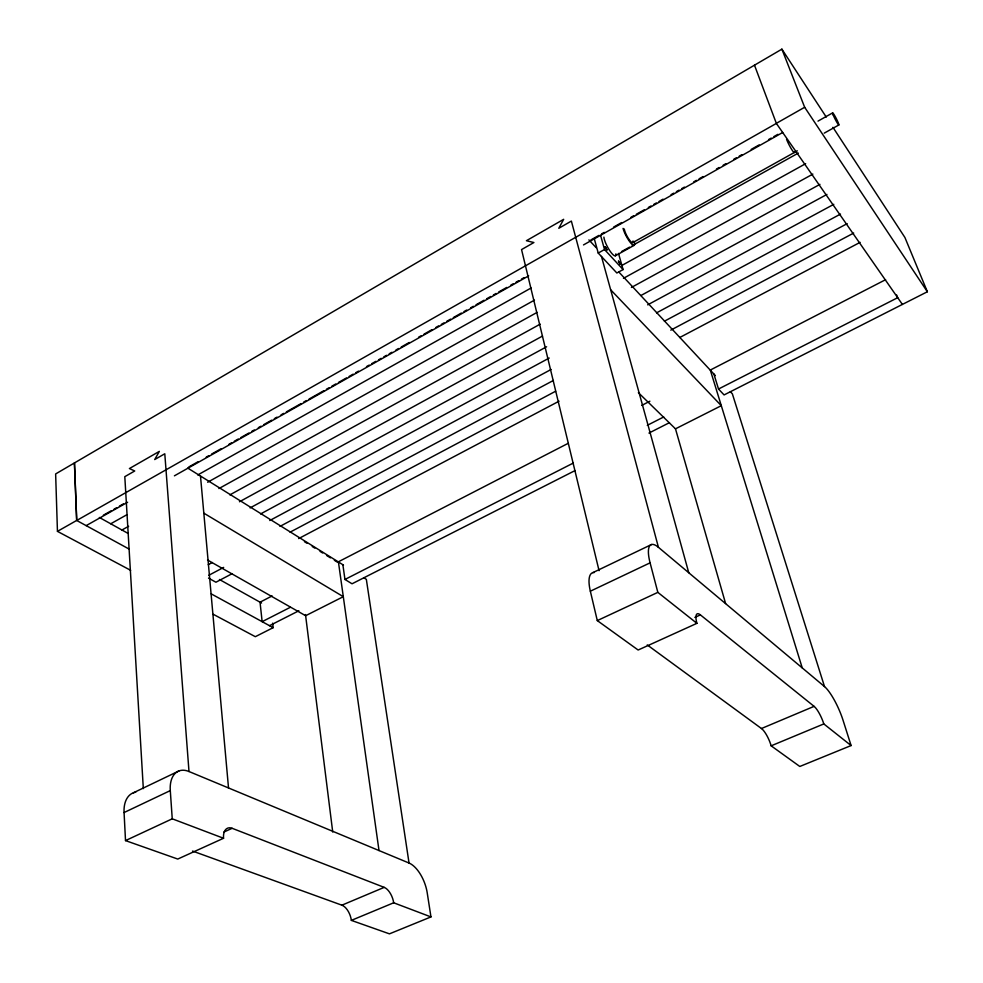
<?xml version="1.0" encoding="UTF-8"?>
<svg xmlns="http://www.w3.org/2000/svg" width="983" height="983" viewBox="0 0 983 983"><rect width="100%" height="100%" fill="white"/><g stroke="black" fill="none" stroke-linecap="round" stroke-linejoin="round"><path stroke-width="1.47" d="M826.248 117.063L781.89 49.15L55.638 473.941L57.444 531.361L130.641 570.312M57.444 531.361L76.674 520.449L129.154 549.092M781.89 49.15L804.659 107.27L776.324 123.354L902.394 304.423M103.362 515.203L111.386 510.681M114.053 509.169L116.731 507.658M119.398 506.147L123.403 503.886M188.859 466.925L198.21 461.654M206.221 457.132L208.887 455.62M211.566 454.109L220.917 448.826M228.928 444.304L231.595 442.792M234.273 441.293L238.279 439.02M240.946 437.521L248.957 432.987M251.636 431.488L254.302 429.976M258.308 427.716L260.987 426.204M263.653 424.693L271.664 420.171M274.343 418.66L277.009 417.148M281.015 414.887L283.694 413.376M286.36 411.877L301.056 403.583M303.722 402.072L306.401 400.56M309.067 399.049L323.763 390.755M326.43 389.243L329.108 387.744M331.775 386.233L335.781 383.972M338.459 382.461L346.471 377.939M349.137 376.428L353.143 374.167M355.821 372.655L358.488 371.144M366.499 366.622L369.178 365.111M371.844 363.599L375.85 361.339M378.529 359.827L381.195 358.328M383.861 356.817L386.54 355.305M389.207 353.794L391.885 352.295M395.891 350.034L398.557 348.523M401.236 347.011L409.247 342.489M418.598 337.206L421.265 335.695M423.943 334.195L431.955 329.661M435.961 327.4L438.627 325.889M441.306 324.39L443.972 322.879M446.651 321.367L450.656 319.106M453.323 317.595L461.334 313.073M464.013 311.562L466.679 310.05M470.685 307.79L473.364 306.278M476.03 304.779L484.041 300.245M486.72 298.746L490.726 296.485M493.392 294.974L496.071 293.462M498.737 291.951L506.749 287.429M510.755 285.168L513.433 283.657M516.1 282.146L518.778 280.647M521.445 279.135L524.111 277.624M590.906 239.913L598.917 235.392M601.584 233.88L604.262 232.369M613.613 227.098L621.625 222.563M630.975 217.292L633.642 215.781M636.32 214.269L644.332 209.748M648.338 207.487L651.004 205.975M653.683 204.464L656.349 202.953M659.028 201.454L663.034 199.18M671.045 194.659L673.711 193.147M676.39 191.648L679.056 190.137M681.735 188.625L684.401 187.114M693.752 181.843L696.419 180.331M699.097 178.82L703.103 176.559M716.46 169.015L719.126 167.515M723.132 165.242L725.81 163.743M733.822 159.209L736.5 157.71M739.167 156.199L741.833 154.687M751.184 149.404L759.208 144.882M768.546 139.598L771.225 138.099M773.891 136.588L777.897 134.327M86.172 525.635L127.618 502.239M174.409 475.833L528.682 275.867M583.497 244.927L782.689 132.496M818.003 121.118L832.638 112.885M110.735 523.779L126.807 514.773M197.755 474.973L531.115 287.982M618.491 253.381L623.087 269.575L616.869 273.004L598.229 253.061L604.52 249.535L600.601 235.428M824.233 133.147L838.868 124.964M632.782 242.617L797.299 150.829M121.941 530.009L128.638 526.274M207.659 482.235L534.469 300.122M621.526 251.599L629.562 247.126M632.241 245.627L798.319 153.078M615.37 255.789L634.133 245.345M218.914 488.563L537.123 312.373M621.711 265.533L805.655 163.682M229.85 494.891L540.171 324.157M623.455 278.324L812.867 174.102M239.459 501.76L542.505 336.063M631.405 287.454L819.957 184.349M250.1 507.904L546.609 346.766M640.941 295.502L826.936 194.425M260.593 513.937L549.214 358.045M647.674 304.865L833.793 204.329M269.772 520.523L551.094 369.473M656.583 312.84L840.526 214.073M208.236 564.684L212.303 562.522M279.983 526.396L553.417 380.446M664.422 321.195L847.162 223.645M208.765 575.313L223.669 567.4M290.059 532.172L555.616 391.246M670.775 330.141L853.686 233.069M232.197 573.642L215.928 582.231L208.531 578.115M298.66 538.586L559.044 401.199M679.732 337.513L860.1 242.346M272.131 595.944L260.04 602.186L262.142 621.674L290.268 607.334M337.513 562.251L568.039 443.407M641.702 405.426L649.886 401.211M710.734 369.841L885.597 279.688M342.87 564.721L344.959 579.454L573.421 462.993M647.293 425.332L663.709 416.964M713.867 373.995L718.512 389.022L897.7 297.689L896.631 295.011M269.502 625.679L298.869 610.775M575.067 470.574L352.037 583.791L344.959 579.454M648.952 433.073L669.472 422.653M832.945 127.311L904.913 237.493L927.362 291.754L724.078 394.933L718.512 389.022M272.647 623.161L273.151 627.67L255.334 636.689L213.323 614.326M133.393 792.79L179.029 770.918M592.823 572.647L651.557 544.508M363.808 577.758L366.34 579.343L409.039 863.037A26.172 12.791 69 0 1 427.212 892.797L430.959 916.918L393.679 902.787A13.529 6.832 69.3 0 0 384.193 887.366L232.148 828.3A15.015 8.65 67.5 0 0 223.546 838.266L177.763 859.056L125.517 840.6L124.067 812.548L170.292 790.602A30.485 18.001 66 0 1 188.994 771.52L164.788 453.777L154.7 459.553L159.344 451.381L129.424 468.547L134.708 470.992L124.804 476.669L143.321 788.612M647.256 644.934L761.456 728.526A14.905 4.178 66.5 0 1 771.151 745.827L799.806 766.47L851.094 745.556L823.815 723.93A15.101 3.76 66.1 0 0 814.096 706.359L700.388 614.879A17.006 4.903 65.2 0 0 696.91 623.333L638.139 650.021L597.295 620.592L590.353 591.201L650.095 562.841A34.626 10.248 64.6 0 1 658.426 547.31L571.369 221.077L558.799 228.277L563.664 219.32L526.409 240.712L533.892 242.531L521.555 249.584L599.065 570.693M125.517 840.6L172.246 818.814L223.546 838.266M597.295 620.592L657.836 592.368L696.91 623.333M223.903 832.048L232.148 828.3M694.858 617.41L700.388 614.879M192.533 851.057L341.887 905.183L384.193 887.366M761.456 728.526L814.096 706.359M341.887 905.183A13.369 7.09 69.7 0 1 351.349 920.383L393.679 902.787M771.151 745.827L823.815 723.93M430.959 916.918L389.452 933.85L351.349 920.383M188.994 771.52L409.039 863.037M211.247 593.892L273.151 627.67M99.357 517.463L128.085 533.425M219.442 579.503L261.576 603.046M207.524 560.003L305.639 615.714L343.3 596.681L203.825 513.163M187.728 468.08L343.497 565.114M304.423 541.658L307.028 543.28M312.225 546.511L314.83 548.133M320.04 551.377L322.645 552.999M326.553 555.432L330.46 557.865M334.331 560.273L336.874 561.846M658.426 547.31L824.504 686.576A29.121 6.992 66 0 1 843.07 720.33L851.094 745.556M638.372 392.659L675.481 428.834L721.301 405.684L610.664 289.776M588.903 239.901L596.128 247.642M618.946 272.131L715.354 375.592M730.357 391.689L732.36 393.839L824.504 686.576M604.52 249.535L623.087 269.575M804.659 107.27L927.362 291.754M754.489 65.185L776.373 123.416L76.723 520.486L74.475 462.993M710.353 370.222L802.226 667.887M675.444 428.699L725.601 603.55M601.461 256.428L688.764 572.745M594.346 238.955L598.229 253.061M650.095 562.841L657.836 592.368M338.422 561.957L379.008 850.553M305.492 614.547L332.733 832.048M200.483 476.018L228.523 787.961M170.292 790.602L172.246 818.814M74.413 462.968L76.674 520.449M633.027 240.97A8.675 1.966 61.9 0 1 629.353 239.84A8.675 1.966 61.9 0 1 624.266 228.99M634.232 241.548A11.71 2.654 61.9 0 1 630.779 243.059A11.71 2.654 61.9 0 1 623.038 228.388M615.899 253.835A11.649 2.777 61.8 0 1 610.406 251.611A11.649 2.777 61.8 0 1 603.894 237.112M794.461 152.07A9.13 1.13 62.7 0 1 791.536 149.219A9.13 1.13 62.7 0 1 786.56 139.316M590.353 591.201A34.11 11.341 64.7 0 1 594.371 572.487M124.067 812.548A30.092 18.628 66.2 0 1 135.752 792.175M620.298 264.255L618.491 261.171L620.298 264.255M607.027 249.879L605.172 246.758L607.027 249.879M833.228 115.036A6.795 0.651 62.9 0 0 838.646 124.902A6.795 0.651 62.9 0 0 835.39 116.854A6.795 0.651 62.9 0 0 833.228 115.036"/></g></svg>
